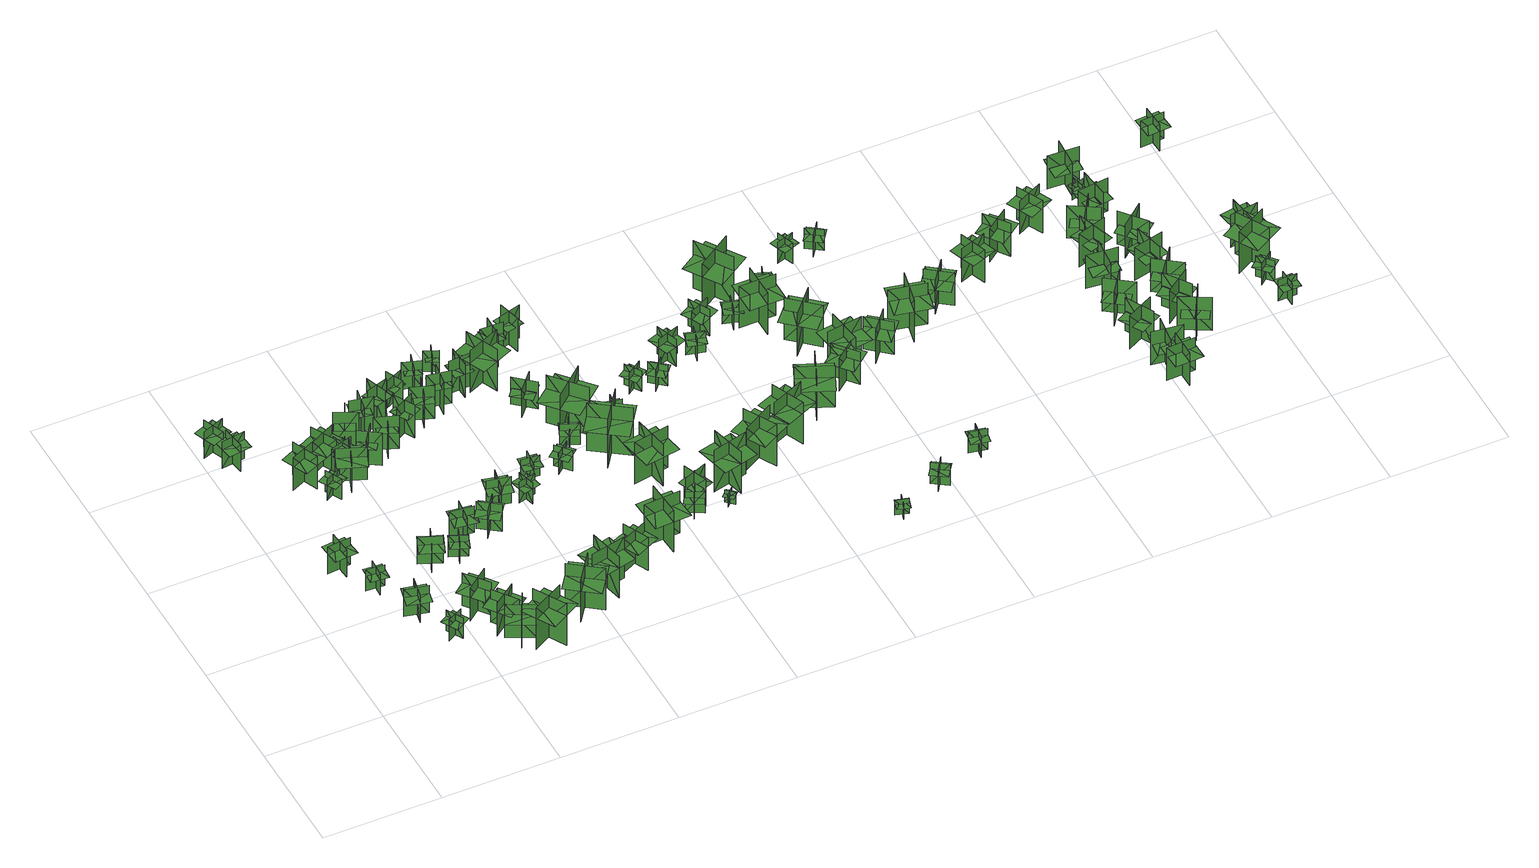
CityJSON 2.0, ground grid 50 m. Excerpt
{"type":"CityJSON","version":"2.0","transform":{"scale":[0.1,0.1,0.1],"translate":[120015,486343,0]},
"CityObjects":{
"tree1":{"type":"SolitaryVegetationObject","geometry":[{"type":"MultiSurface","lod":"1","boundaries":[[[0,1,2]],[[0,2,3]],[[4,5,6]],[[4,6,7]],[[8,9,10]],[[8,10,11]],[[8,11,12]],[[8,12,13]]]}]},
"tree2":{"type":"SolitaryVegetationObject","geometry":[{"type":"MultiSurface","lod":"1","boundaries":[[[14,15,16]],[[14,16,17]],[[18,19,20]],[[18,20,21]],[[22,23,24]],[[22,24,25]],[[22,25,26]],[[22,26,27]]]}]},
"tree3":{"type":"SolitaryVegetationObject","geometry":[{"type":"MultiSurface","lod":"1","boundaries":[[[28,29,30]],[[28,30,31]],[[32,33,34]],[[32,34,35]],[[36,37,38]],[[36,38,39]],[[36,39,40]],[[36,40,41]]]}]},
"tree4":{"type":"SolitaryVegetationObject","geometry":[{"type":"MultiSurface","lod":"1","boundaries":[[[42,43,44]],[[42,44,45]],[[46,47,48]],[[46,48,49]],[[50,51,52]],[[50,52,53]],[[50,53,54]],[[50,54,55]]]}]},
"tree5":{"type":"SolitaryVegetationObject","geometry":[{"type":"MultiSurface","lod":"1","boundaries":[[[56,57,58]],[[56,58,59]],[[60,61,62]],[[60,62,63]],[[64,65,66]],[[64,66,67]],[[64,67,68]],[[64,68,69]]]}]},
"tree6":{"type":"SolitaryVegetationObject","geometry":[{"type":"MultiSurface","lod":"1","boundaries":[[[70,71,72]],[[70,72,73]],[[74,75,76]],[[74,76,77]],[[78,79,80]],[[78,80,81]],[[78,81,82]],[[78,82,83]]]}]},
"tree7":{"type":"SolitaryVegetationObject","geometry":[{"type":"MultiSurface","lod":"1","boundaries":[[[84,85,86]],[[84,86,87]],[[88,89,90]],[[88,90,91]],[[92,93,94]],[[92,94,95]],[[92,95,96]],[[92,96,97]]]}]},
"tree8":{"type":"SolitaryVegetationObject","geometry":[{"type":"MultiSurface","lod":"1","boundaries":[[[98,99,100]],[[98,100,101]],[[102,103,104]],[[102,104,105]],[[106,107,108]],[[106,108,109]],[[106,109,110]],[[106,110,111]]]}]},
"tree9":{"type":"SolitaryVegetationObject","geometry":[{"type":"MultiSurface","lod":"1","boundaries":[[[112,113,114]],[[112,114,115]],[[116,117,118]],[[116,118,119]],[[120,121,122]],[[120,122,123]],[[120,123,124]],[[120,124,125]]]}]},
"tree10":{"type":"SolitaryVegetationObject","geometry":[{"type":"MultiSurface","lod":"1","boundaries":[[[126,127,128]],[[126,128,129]],[[130,131,132]],[[130,132,133]],[[134,135,136]],[[134,136,137]],[[134,137,138]],[[134,138,139]]]}]},
"tree11":{"type":"SolitaryVegetationObject","geometry":[{"type":"MultiSurface","lod":"1","boundaries":[[[140,141,142]],[[140,142,143]],[[144,145,146]],[[144,146,147]],[[148,149,150]],[[148,150,151]],[[148,151,152]],[[148,152,153]]]}]},
"tree12":{"type":"SolitaryVegetationObject","geometry":[{"type":"MultiSurface","lod":"1","boundaries":[[[154,155,156]],[[154,156,157]],[[158,159,160]],[[158,160,161]],[[162,163,164]],[[162,164,165]],[[162,165,166]],[[162,166,167]]]}]},
"tree13":{"type":"SolitaryVegetationObject","geometry":[{"type":"MultiSurface","lod":"1","boundaries":[[[168,169,170]],[[168,170,171]],[[172,173,174]],[[172,174,175]],[[176,177,178]],[[176,178,179]],[[176,179,180]],[[176,180,181]]]}]},
"tree14":{"type":"SolitaryVegetationObject","geometry":[{"type":"MultiSurface","lod":"1","boundaries":[[[182,183,184]],[[182,184,185]],[[186,187,188]],[[186,188,189]],[[190,191,192]],[[190,192,193]],[[190,193,194]],[[190,194,195]]]}]},
"tree15":{"type":"SolitaryVegetationObject","geometry":[{"type":"MultiSurface","lod":"1","boundaries":[[[196,197,198]],[[196,198,199]],[[200,201,202]],[[200,202,203]],[[204,205,206]],[[204,206,207]],[[204,207,208]],[[204,208,209]]]}]},
"tree16":{"type":"SolitaryVegetationObject","geometry":[{"type":"MultiSurface","lod":"1","boundaries":[[[210,211,212]],[[210,212,213]],[[214,215,216]],[[214,216,217]],[[218,219,220]],[[218,220,221]],[[218,221,222]],[[218,222,223]]]}]},
"tree17":{"type":"SolitaryVegetationObject","geometry":[{"type":"MultiSurface","lod":"1","boundaries":[[[224,225,226]],[[224,226,227]],[[228,229,230]],[[228,230,231]],[[232,233,234]],[[232,234,235]],[[232,235,236]],[[232,236,237]]]}]},
"tree18":{"type":"SolitaryVegetationObject","geometry":[{"type":"MultiSurface","lod":"1","boundaries":[[[238,239,240]],[[238,240,241]],[[242,243,244]],[[242,244,245]],[[246,247,248]],[[246,248,249]],[[246,249,250]],[[246,250,251]]]}]},
"tree19":{"type":"SolitaryVegetationObject","geometry":[{"type":"MultiSurface","lod":"1","boundaries":[[[252,253,254]],[[252,254,255]],[[256,257,258]],[[256,258,259]],[[260,261,262]],[[260,262,263]],[[260,263,264]],[[260,264,265]]]}]},
"tree20":{"type":"SolitaryVegetationObject","geometry":[{"type":"MultiSurface","lod":"1","boundaries":[[[266,267,268]],[[266,268,269]],[[270,271,272]],[[270,272,273]],[[274,275,276]],[[274,276,277]],[[274,277,278]],[[274,278,279]]]}]},
"tree21":{"type":"SolitaryVegetationObject","geometry":[{"type":"MultiSurface","lod":"1","boundaries":[[[280,281,282]],[[280,282,283]],[[284,285,286]],[[284,286,287]],[[288,289,290]],[[288,290,291]],[[288,291,292]],[[288,292,293]]]}]},
"tree22":{"type":"SolitaryVegetationObject","geometry":[{"type":"MultiSurface","lod":"1","boundaries":[[[294,295,296]],[[294,296,297]],[[298,299,300]],[[298,300,301]],[[302,303,304]],[[302,304,305]],[[302,305,306]],[[302,306,307]]]}]},
"tree23":{"type":"SolitaryVegetationObject","geometry":[{"type":"MultiSurface","lod":"1","boundaries":[[[308,309,310]],[[308,310,311]],[[312,313,314]],[[312,314,315]],[[316,317,318]],[[316,318,319]],[[316,319,320]],[[316,320,321]]]}]},
"tree24":{"type":"SolitaryVegetationObject","geometry":[{"type":"MultiSurface","lod":"1","boundaries":[[[322,323,324]],[[322,324,325]],[[326,327,328]],[[326,328,329]],[[330,331,332]],[[330,332,333]],[[330,333,334]],[[330,334,335]]]}]},
"tree25":{"type":"SolitaryVegetationObject","geometry":[{"type":"MultiSurface","lod":"1","boundaries":[[[336,337,338]],[[336,338,339]],[[340,341,342]],[[340,342,343]],[[344,345,346]],[[344,346,347]],[[344,347,348]],[[344,348,349]]]}]},
"tree26":{"type":"SolitaryVegetationObject","geometry":[{"type":"MultiSurface","lod":"1","boundaries":[[[350,351,352]],[[350,352,353]],[[354,355,356]],[[354,356,357]],[[358,359,360]],[[358,360,361]],[[358,361,362]],[[358,362,363]]]}]},
"tree27":{"type":"SolitaryVegetationObject","geometry":[{"type":"MultiSurface","lod":"1","boundaries":[[[364,365,366]],[[364,366,367]],[[368,369,370]],[[368,370,371]],[[372,373,374]],[[372,374,375]],[[372,375,376]],[[372,376,377]]]}]},
"tree28":{"type":"SolitaryVegetationObject","geometry":[{"type":"MultiSurface","lod":"1","boundaries":[[[378,379,380]],[[378,380,381]],[[382,383,384]],[[382,384,385]],[[386,387,388]],[[386,388,389]],[[386,389,390]],[[386,390,391]]]}]},
"tree29":{"type":"SolitaryVegetationObject","geometry":[{"type":"MultiSurface","lod":"1","boundaries":[[[392,393,394]],[[392,394,395]],[[396,397,398]],[[396,398,399]],[[400,401,402]],[[400,402,403]],[[400,403,404]],[[400,404,405]]]}]},
"tree30":{"type":"SolitaryVegetationObject","geometry":[{"type":"MultiSurface","lod":"1","boundaries":[[[406,407,408]],[[406,408,409]],[[410,411,412]],[[410,412,413]],[[414,415,416]],[[414,416,417]],[[414,417,418]],[[414,418,419]]]}]},
"tree31":{"type":"SolitaryVegetationObject","geometry":[{"type":"MultiSurface","lod":"1","boundaries":[[[420,421,422]],[[420,422,423]],[[424,425,426]],[[424,426,427]],[[428,429,430]],[[428,430,431]],[[428,431,432]],[[428,432,433]]]}]},
"tree32":{"type":"SolitaryVegetationObject","geometry":[{"type":"MultiSurface","lod":"1","boundaries":[[[434,435,436]],[[434,436,437]],[[438,439,440]],[[438,440,441]],[[442,443,444]],[[442,444,445]],[[442,445,446]],[[442,446,447]]]}]},
"tree33":{"type":"SolitaryVegetationObject","geometry":[{"type":"MultiSurface","lod":"1","boundaries":[[[448,449,450]],[[448,450,451]],[[452,453,454]],[[452,454,455]],[[456,457,458]],[[456,458,459]],[[456,459,460]],[[456,460,461]]]}]},
"tree34":{"type":"SolitaryVegetationObject","geometry":[{"type":"MultiSurface","lod":"1","boundaries":[[[462,463,464]],[[462,464,465]],[[466,467,468]],[[466,468,469]],[[470,471,472]],[[470,472,473]],[[470,473,474]],[[470,474,475]]]}]},
"tree35":{"type":"SolitaryVegetationObject","geometry":[{"type":"MultiSurface","lod":"1","boundaries":[[[476,477,478]],[[476,478,479]],[[480,481,482]],[[480,482,483]],[[484,485,486]],[[484,486,487]],[[484,487,488]],[[484,488,489]]]}]},
"tree36":{"type":"SolitaryVegetationObject","geometry":[{"type":"MultiSurface","lod":"1","boundaries":[[[490,491,492]],[[490,492,493]],[[494,495,496]],[[494,496,497]],[[498,499,500]],[[498,500,501]],[[498,501,502]],[[498,502,503]]]}]},
"tree37":{"type":"SolitaryVegetationObject","geometry":[{"type":"MultiSurface","lod":"1","boundaries":[[[504,505,506]],[[504,506,507]],[[508,509,510]],[[508,510,511]],[[512,513,514]],[[512,514,515]],[[512,515,516]],[[512,516,517]]]}]},
"tree38":{"type":"SolitaryVegetationObject","geometry":[{"type":"MultiSurface","lod":"1","boundaries":[[[518,519,520]],[[518,520,521]],[[522,523,524]],[[522,524,525]],[[526,527,528]],[[526,528,529]],[[526,529,530]],[[526,530,531]]]}]},
"tree39":{"type":"SolitaryVegetationObject","geometry":[{"type":"MultiSurface","lod":"1","boundaries":[[[532,533,534]],[[532,534,535]],[[536,537,538]],[[536,538,539]],[[540,541,542]],[[540,542,543]],[[540,543,544]],[[540,544,545]]]}]},
"tree40":{"type":"SolitaryVegetationObject","geometry":[{"type":"MultiSurface","lod":"1","boundaries":[[[546,547,548]],[[546,548,549]],[[550,551,552]],[[550,552,553]],[[554,555,556]],[[554,556,557]],[[554,557,558]],[[554,558,559]]]}]},
"tree41":{"type":"SolitaryVegetationObject","geometry":[{"type":"MultiSurface","lod":"1","boundaries":[[[560,561,562]],[[560,562,563]],[[564,565,566]],[[564,566,567]],[[568,569,570]],[[568,570,571]],[[568,571,572]],[[568,572,573]]]}]},
"tree42":{"type":"SolitaryVegetationObject","geometry":[{"type":"MultiSurface","lod":"1","boundaries":[[[574,575,576]],[[574,576,577]],[[578,579,580]],[[578,580,581]],[[582,583,584]],[[582,584,585]],[[582,586,587]],[[582,587,583]]]}]},
"tree43":{"type":"SolitaryVegetationObject","geometry":[{"type":"MultiSurface","lod":"1","boundaries":[[[588,589,590]],[[588,590,591]],[[592,593,594]],[[592,594,595]],[[596,597,598]],[[596,598,599]],[[596,599,600]],[[596,600,601]]]}]},
"tree44":{"type":"SolitaryVegetationObject","geometry":[{"type":"MultiSurface","lod":"1","boundaries":[[[602,603,604]],[[602,604,605]],[[606,607,608]],[[606,608,609]],[[610,611,612]],[[610,612,613]],[[610,613,614]],[[610,614,615]]]}]},
"tree45":{"type":"SolitaryVegetationObject","geometry":[{"type":"MultiSurface","lod":"1","boundaries":[[[616,617,618]],[[616,618,619]],[[620,621,622]],[[620,622,623]],[[624,625,626]],[[624,626,627]],[[624,627,628]],[[624,628,629]]]}]},
"tree46":{"type":"SolitaryVegetationObject","geometry":[{"type":"MultiSurface","lod":"1","boundaries":[[[630,631,632]],[[630,632,633]],[[634,635,636]],[[634,636,637]],[[638,639,640]],[[638,640,641]],[[638,641,642]],[[638,642,643]]]}]},
"tree47":{"type":"SolitaryVegetationObject","geometry":[{"type":"MultiSurface","lod":"1","boundaries":[[[644,645,646]],[[644,646,647]],[[648,649,650]],[[648,650,651]],[[652,653,654]],[[652,654,655]],[[652,655,656]],[[652,656,657]]]}]},
"tree48":{"type":"SolitaryVegetationObject","geometry":[{"type":"MultiSurface","lod":"1","boundaries":[[[658,659,660]],[[658,660,661]],[[662,663,664]],[[662,664,665]],[[666,667,668]],[[666,668,669]],[[666,670,671]],[[666,671,667]]]}]},
"tree49":{"type":"SolitaryVegetationObject","geometry":[{"type":"MultiSurface","lod":"1","boundaries":[[[672,673,674]],[[672,674,675]],[[676,677,678]],[[676,678,679]],[[680,681,682]],[[680,682,683]],[[680,683,684]],[[680,684,685]]]}]},
"tree50":{"type":"SolitaryVegetationObject","geometry":[{"type":"MultiSurface","lod":"1","boundaries":[[[686,687,688]],[[686,688,689]],[[690,691,692]],[[690,692,693]],[[694,695,696]],[[694,696,697]],[[694,697,698]],[[694,698,699]]]}]},
"tree51":{"type":"SolitaryVegetationObject","geometry":[{"type":"MultiSurface","lod":"1","boundaries":[[[700,701,702]],[[700,702,703]],[[704,705,706]],[[704,706,707]],[[708,709,710]],[[708,710,711]],[[708,711,712]],[[708,712,713]]]}]},
"tree52":{"type":"SolitaryVegetationObject","geometry":[{"type":"MultiSurface","lod":"1","boundaries":[[[714,715,716]],[[714,716,717]],[[718,719,720]],[[718,720,721]],[[722,723,724]],[[722,724,725]],[[722,725,726]],[[722,726,727]]]}]},
"tree53":{"type":"SolitaryVegetationObject","geometry":[{"type":"MultiSurface","lod":"1","boundaries":[[[728,729,730]],[[728,730,731]],[[732,733,734]],[[732,734,735]],[[736,737,738]],[[736,738,739]],[[736,739,740]],[[736,740,741]]]}]},
"tree54":{"type":"SolitaryVegetationObject","geometry":[{"type":"MultiSurface","lod":"1","boundaries":[[[742,743,744]],[[742,744,745]],[[746,747,748]],[[746,748,749]],[[750,751,752]],[[750,752,753]],[[750,753,754]],[[750,754,755]]]}]},
"tree55":{"type":"SolitaryVegetationObject","geometry":[{"type":"MultiSurface","lod":"1","boundaries":[[[756,757,758]],[[756,758,759]],[[760,761,762]],[[760,762,763]],[[764,765,766]],[[764,766,767]],[[764,767,768]],[[764,768,769]]]}]},
"tree56":{"type":"SolitaryVegetationObject","geometry":[{"type":"MultiSurface","lod":"1","boundaries":[[[770,771,772]],[[770,772,773]],[[774,775,776]],[[774,776,777]],[[778,779,780]],[[778,780,781]],[[778,781,782]],[[778,782,783]]]}]},
"tree57":{"type":"SolitaryVegetationObject","geometry":[{"type":"MultiSurface","lod":"1","boundaries":[[[784,785,786]],[[784,786,787]],[[788,789,790]],[[788,790,791]],[[792,793,794]],[[792,794,795]],[[792,795,796]],[[792,796,797]]]}]},
"tree58":{"type":"SolitaryVegetationObject","geometry":[{"type":"MultiSurface","lod":"1","boundaries":[[[798,799,800]],[[798,800,801]],[[802,803,804]],[[802,804,805]],[[806,807,808]],[[806,808,809]],[[806,809,810]],[[806,810,811]]]}]},
"tree59":{"type":"SolitaryVegetationObject","geometry":[{"type":"MultiSurface","lod":"1","boundaries":[[[812,813,814]],[[812,814,815]],[[816,817,818]],[[816,818,819]],[[820,821,822]],[[820,822,823]],[[820,823,824]],[[820,824,825]]]}]},
"tree60":{"type":"SolitaryVegetationObject","geometry":[{"type":"MultiSurface","lod":"1","boundaries":[[[826,827,828]],[[826,828,829]],[[830,831,832]],[[830,832,833]],[[834,835,836]],[[834,836,837]],[[834,837,838]],[[834,838,839]]]}]},
"tree61":{"type":"SolitaryVegetationObject","geometry":[{"type":"MultiSurface","lod":"1","boundaries":[[[840,841,842]],[[840,842,843]],[[844,845,846]],[[844,846,847]],[[848,849,850]],[[848,850,851]],[[848,851,852]],[[848,852,853]]]}]},
"tree62":{"type":"SolitaryVegetationObject","geometry":[{"type":"MultiSurface","lod":"1","boundaries":[[[854,855,856]],[[854,856,857]],[[858,859,860]],[[858,860,861]],[[862,863,864]],[[862,864,865]],[[862,865,866]],[[862,866,867]]]}]},
"tree63":{"type":"SolitaryVegetationObject","geometry":[{"type":"MultiSurface","lod":"1","boundaries":[[[868,869,870]],[[868,870,871]],[[872,873,874]],[[872,874,875]],[[876,877,878]],[[876,878,879]],[[876,879,880]],[[876,880,881]]]}]},
"tree64":{"type":"SolitaryVegetationObject","geometry":[{"type":"MultiSurface","lod":"1","boundaries":[[[882,883,884]],[[882,884,885]],[[886,887,888]],[[886,888,889]],[[890,891,892]],[[890,892,893]],[[890,893,894]],[[890,894,895]]]}]},
"tree65":{"type":"SolitaryVegetationObject","geometry":[{"type":"MultiSurface","lod":"1","boundaries":[[[896,897,898]],[[896,898,899]],[[900,901,902]],[[900,902,903]],[[904,905,906]],[[904,906,907]],[[904,907,908]],[[904,908,909]]]}]},
"tree66":{"type":"SolitaryVegetationObject","geometry":[{"type":"MultiSurface","lod":"1","boundaries":[[[910,911,912]],[[910,912,913]],[[914,915,916]],[[914,916,917]],[[918,919,920]],[[918,920,921]],[[918,921,922]],[[918,922,923]]]}]},
"tree67":{"type":"SolitaryVegetationObject","geometry":[{"type":"MultiSurface","lod":"1","boundaries":[[[924,925,926]],[[924,926,927]],[[928,929,930]],[[928,930,931]],[[932,933,934]],[[932,934,935]],[[932,935,936]],[[932,936,937]]]}]},
"tree68":{"type":"SolitaryVegetationObject","geometry":[{"type":"MultiSurface","lod":"1","boundaries":[[[938,939,940]],[[938,940,941]],[[942,943,944]],[[942,944,945]],[[946,947,948]],[[946,948,949]],[[946,949,950]],[[946,950,951]]]}]},
"tree69":{"type":"SolitaryVegetationObject","geometry":[{"type":"MultiSurface","lod":"1","boundaries":[[[952,953,954]],[[952,954,955]],[[956,957,958]],[[956,958,959]],[[960,961,962]],[[960,962,963]],[[960,963,964]],[[960,964,965]]]}]},
"tree70":{"type":"SolitaryVegetationObject","geometry":[{"type":"MultiSurface","lod":"1","boundaries":[[[966,967,968]],[[966,968,969]],[[970,971,972]],[[970,972,973]],[[974,975,976]],[[974,976,977]],[[974,977,978]],[[974,978,979]]]}]},
"tree71":{"type":"SolitaryVegetationObject","geometry":[{"type":"MultiSurface","lod":"1","boundaries":[[[980,981,982]],[[980,982,983]],[[984,985,986]],[[984,986,987]],[[988,989,990]],[[988,990,991]],[[988,991,992]],[[988,992,993]]]}]},
"tree72":{"type":"SolitaryVegetationObject","geometry":[{"type":"MultiSurface","lod":"1","boundaries":[[[994,995,996]],[[994,996,997]],[[998,999,1000]],[[998,1000,1001]],[[1002,1003,1004]],[[1002,1004,1005]],[[1002,1005,1006]],[[1002,1006,1007]]]}]},
"tree73":{"type":"SolitaryVegetationObject","geometry":[{"type":"MultiSurface","lod":"1","boundaries":[[[1008,1009,1010]],[[1008,1010,1011]],[[1012,1013,1014]],[[1012,1014,1015]],[[1016,1017,1018]],[[1016,1018,1019]],[[1016,1019,1020]],[[1016,1020,1021]]]}]},
"tree74":{"type":"SolitaryVegetationObject","geometry":[{"type":"MultiSurface","lod":"1","boundaries":[[[1022,1023,1024]],[[1022,1024,1025]],[[1026,1027,1028]],[[1026,1028,1029]],[[1030,1031,1032]],[[1030,1032,1033]],[[1030,1033,1034]],[[1030,1034,1035]]]}]},
"tree75":{"type":"SolitaryVegetationObject","geometry":[{"type":"MultiSurface","lod":"1","boundaries":[[[1036,1037,1038]],[[1036,1038,1039]],[[1040,1041,1042]],[[1040,1042,1043]],[[1044,1045,1046]],[[1044,1046,1047]],[[1044,1047,1048]],[[1044,1048,1049]]]}]},
"tree76":{"type":"SolitaryVegetationObject","geometry":[{"type":"MultiSurface","lod":"1","boundaries":[[[1050,1051,1052]],[[1050,1052,1053]],[[1054,1055,1056]],[[1054,1056,1057]],[[1058,1059,1060]],[[1058,1060,1061]],[[1058,1061,1062]],[[1058,1062,1063]]]}]},
"tree77":{"type":"SolitaryVegetationObject","geometry":[{"type":"MultiSurface","lod":"1","boundaries":[[[1064,1065,1066]],[[1064,1066,1067]],[[1068,1069,1070]],[[1068,1070,1071]],[[1072,1073,1074]],[[1072,1074,1075]],[[1072,1075,1076]],[[1072,1076,1077]]]}]},
"tree78":{"type":"SolitaryVegetationObject","geometry":[{"type":"MultiSurface","lod":"1","boundaries":[[[1078,1079,1080]],[[1078,1080,1081]],[[1082,1083,1084]],[[1082,1084,1085]],[[1086,1087,1088]],[[1086,1088,1089]],[[1086,1089,1090]],[[1086,1090,1091]]]}]},
"tree79":{"type":"SolitaryVegetationObject","geometry":[{"type":"MultiSurface","lod":"1","boundaries":[[[1092,1093,1094]],[[1092,1094,1095]],[[1096,1097,1098]],[[1096,1098,1099]],[[1100,1101,1102]],[[1100,1102,1103]],[[1100,1104,1105]],[[1100,1105,1101]]]}]},
"tree80":{"type":"SolitaryVegetationObject","geometry":[{"type":"MultiSurface","lod":"1","boundaries":[[[1106,1107,1108]],[[1106,1108,1109]],[[1110,1111,1112]],[[1110,1112,1113]],[[1114,1115,1116]],[[1114,1116,1117]],[[1114,1118,1119]],[[1114,1119,1115]]]}]},
"tree81":{"type":"SolitaryVegetationObject","geometry":[{"type":"MultiSurface","lod":"1","boundaries":[[[1120,1121,1122]],[[1120,1122,1123]],[[1124,1125,1126]],[[1124,1126,1127]],[[1128,1129,1130]],[[1128,1130,1131]],[[1128,1132,1133]],[[1128,1133,1129]]]}]},
"tree82":{"type":"SolitaryVegetationObject","geometry":[{"type":"MultiSurface","lod":"1","boundaries":[[[1134,1135,1136]],[[1134,1136,1137]],[[1138,1139,1140]],[[1138,1140,1141]],[[1142,1143,1144]],[[1142,1144,1145]],[[1142,1146,1147]],[[1142,1147,1143]]]}]},
"tree83":{"type":"SolitaryVegetationObject","geometry":[{"type":"MultiSurface","lod":"1","boundaries":[[[1148,1149,1150]],[[1148,1150,1151]],[[1152,1153,1154]],[[1152,1154,1155]],[[1156,1157,1158]],[[1156,1158,1159]],[[1156,1159,1160]],[[1156,1160,1161]]]}]},
"tree84":{"type":"SolitaryVegetationObject","geometry":[{"type":"MultiSurface","lod":"1","boundaries":[[[1162,1163,1164]],[[1162,1164,1165]],[[1166,1167,1168]],[[1166,1168,1169]],[[1170,1171,1172]],[[1170,1172,1173]],[[1170,1174,1175]],[[1170,1175,1171]]]}]},
"tree85":{"type":"SolitaryVegetationObject","geometry":[{"type":"MultiSurface","lod":"1","boundaries":[[[1176,1177,1178]],[[1176,1178,1179]],[[1180,1181,1182]],[[1180,1182,1183]],[[1184,1185,1186]],[[1184,1186,1187]],[[1184,1188,1189]],[[1184,1189,1185]]]}]},
"tree86":{"type":"SolitaryVegetationObject","geometry":[{"type":"MultiSurface","lod":"1","boundaries":[[[1190,1191,1192]],[[1190,1192,1193]],[[1194,1195,1196]],[[1194,1196,1197]],[[1198,1199,1200]],[[1198,1200,1201]],[[1198,1202,1203]],[[1198,1203,1199]]]}]},
"tree87":{"type":"SolitaryVegetationObject","geometry":[{"type":"MultiSurface","lod":"1","boundaries":[[[1204,1205,1206]],[[1204,1206,1207]],[[1208,1209,1210]],[[1208,1210,1211]],[[1212,1213,1214]],[[1212,1214,1215]],[[1212,1216,1217]],[[1212,1217,1213]]]}]},
"tree88":{"type":"SolitaryVegetationObject","geometry":[{"type":"MultiSurface","lod":"1","boundaries":[[[1218,1219,1220]],[[1218,1220,1221]],[[1222,1223,1224]],[[1222,1224,1225]],[[1226,1227,1228]],[[1226,1228,1229]],[[1226,1230,1231]],[[1226,1231,1227]]]}]},
"tree89":{"type":"SolitaryVegetationObject","geometry":[{"type":"MultiSurface","lod":"1","boundaries":[[[1232,1233,1234]],[[1232,1234,1235]],[[1236,1237,1238]],[[1236,1238,1239]],[[1240,1241,1242]],[[1240,1242,1243]],[[1240,1244,1245]],[[1240,1245,1241]]]}]},
"tree90":{"type":"SolitaryVegetationObject","geometry":[{"type":"MultiSurface","lod":"1","boundaries":[[[1246,1247,1248]],[[1246,1248,1249]],[[1250,1251,1252]],[[1250,1252,1253]],[[1254,1255,1256]],[[1254,1256,1257]],[[1254,1258,1259]],[[1254,1259,1255]]]}]},
"tree91":{"type":"SolitaryVegetationObject","geometry":[{"type":"MultiSurface","lod":"1","boundaries":[[[1260,1261,1262]],[[1260,1262,1263]],[[1264,1265,1266]],[[1264,1266,1267]],[[1268,1269,1270]],[[1268,1270,1271]],[[1268,1272,1273]],[[1268,1273,1269]]]}]},
"tree92":{"type":"SolitaryVegetationObject","geometry":[{"type":"MultiSurface","lod":"1","boundaries":[[[1274,1275,1276]],[[1274,1276,1277]],[[1278,1279,1280]],[[1278,1280,1281]],[[1282,1283,1284]],[[1282,1284,1285]],[[1282,1285,1286]],[[1282,1286,1287]]]}]},
"tree93":{"type":"SolitaryVegetationObject","geometry":[{"type":"MultiSurface","lod":"1","boundaries":[[[1288,1289,1290]],[[1288,1290,1291]],[[1292,1293,1294]],[[1292,1294,1295]],[[1296,1297,1298]],[[1296,1298,1299]],[[1296,1300,1301]],[[1296,1301,1297]]]}]},
"tree94":{"type":"SolitaryVegetationObject","geometry":[{"type":"MultiSurface","lod":"1","boundaries":[[[1302,1303,1304]],[[1302,1304,1305]],[[1306,1307,1308]],[[1306,1308,1309]],[[1310,1311,1312]],[[1310,1312,1313]],[[1310,1313,1314]],[[1310,1314,1315]]]}]},
"tree95":{"type":"SolitaryVegetationObject","geometry":[{"type":"MultiSurface","lod":"1","boundaries":[[[1316,1317,1318]],[[1316,1318,1319]],[[1320,1321,1322]],[[1320,1322,1323]],[[1324,1325,1326]],[[1324,1326,1327]],[[1324,1327,1328]],[[1324,1328,1329]]]}]},
"tree96":{"type":"SolitaryVegetationObject","geometry":[{"type":"MultiSurface","lod":"1","boundaries":[[[1330,1331,1332]],[[1330,1332,1333]],[[1334,1335,1336]],[[1334,1336,1337]],[[1338,1339,1340]],[[1338,1340,1341]],[[1338,1341,1342]],[[1338,1342,1343]]]}]},
"tree97":{"type":"SolitaryVegetationObject","geometry":[{"type":"MultiSurface","lod":"1","boundaries":[[[1344,1345,1346]],[[1344,1346,1347]],[[1348,1349,1350]],[[1348,1350,1351]],[[1352,1353,1354]],[[1352,1354,1355]],[[1352,1355,1356]],[[1352,1356,1357]]]}]},
"tree98":{"type":"SolitaryVegetationObject","geometry":[{"type":"MultiSurface","lod":"1","boundaries":[[[1358,1359,1360]],[[1358,1360,1361]],[[1362,1363,1364]],[[1362,1364,1365]],[[1366,1367,1368]],[[1366,1368,1369]],[[1366,1369,1370]],[[1366,1370,1371]]]}]}
},
"vertices":[
[260,806,3],[160,797,3],[160,797,142],[260,806,142],[209,849,3],[218,750,3],[218,750,142],[209,849,142],[209,849,103],[159,844,103],[168,745,103],[218,750,103],[267,754,103],[258,853,103],
[323,639,7],[246,644,7],[246,644,115],[323,639,115],[289,678,7],[284,601,7],[284,601,115],[289,678,115],[289,678,85],[250,681,85],[245,603,85],[284,601,85],[323,598,85],[328,676,85],
[356,403,1],[377,500,1],[377,500,139],[356,403,139],[412,438,1],[315,459,1],[315,459,139],[412,438,139],[412,438,101],[423,487,101],[325,508,101],[315,459,101],[304,411,101],[401,389,101],
[458,243,10],[420,311,10],[420,311,117],[458,243,117],[472,292,10],[405,255,10],[405,255,117],[472,292,117],[472,292,87],[454,326,87],[386,289,87],[405,255,87],[424,221,87],[491,259,87],
[46,1624,13],[82,1532,13],[82,1532,151],[46,1624,151],[19,1564,13],[112,1600,13],[112,1600,151],[19,1564,151],[19,1564,113],[37,1517,113],[130,1554,113],[112,1600,113],[93,1647,113],[1,1610,113],
[95,1537,14],[109,1438,14],[109,1438,152],[95,1537,152],[55,1484,14],[154,1498,14],[154,1498,152],[55,1484,152],[55,1484,113],[62,1435,113],[161,1448,113],[154,1498,113],[147,1547,113],[48,1533,113],
[613,317,6],[537,412,6],[537,412,175],[613,317,175],[622,397,6],[527,321,6],[527,321,175],[622,397,175],[622,397,128],[584,445,128],[489,369,128],[527,321,128],[565,273,128],[660,349,128],
[357,1313,6],[246,1264,6],[246,1264,175],[357,1313,175],[282,1343,6],[331,1231,6],[331,1231,175],[282,1343,175],[282,1343,128],[226,1318,128],[275,1207,128],[331,1231,128],[386,1256,128],[337,1367,128],
[594,282,6],[666,184,6],[666,184,175],[594,282,175],[581,202,6],[679,274,6],[679,274,175],[581,202,175],[581,202,128],[617,153,128],[715,225,128],[679,274,128],[643,323,128],[545,251,128],
[635,102,7],[691,210,7],[691,210,176],[635,102,176],[712,126,7],[604,182,7],[604,182,176],[712,126,176],[712,126,128],[740,180,128],[632,236,128],[604,182,128],[576,128,128],[684,72,128],
[350,1204,8],[387,1136,8],[387,1136,116],[350,1204,116],[335,1155,8],[403,1192,8],[403,1192,116],[335,1155,116],[335,1155,86],[354,1121,86],[421,1158,86],[403,1192,86],[384,1226,86],[316,1189,86],
[578,656,5],[486,694,5],[486,694,143],[578,656,143],[553,717,5],[515,626,5],[515,626,143],[553,717,143],[553,717,104],[507,737,104],[469,645,104],[515,626,104],[561,606,104],[599,698,104],
[818,149,3],[683,73,3],[683,73,218],[818,149,218],[719,177,3],[795,43,3],[795,43,218],[719,177,218],[719,177,158],[651,139,158],[728,4,158],[795,43,158],[863,81,158],[786,216,158],
[457,1362,7],[348,1306,7],[348,1306,176],[457,1362,176],[380,1387,7],[435,1279,7],[435,1279,176],[380,1387,176],[380,1387,129],[325,1359,129],[381,1251,129],[435,1279,129],[489,1307,129],[434,1415,129],
[483,1269,7],[439,1156,7],[439,1156,176],[483,1269,176],[409,1237,7],[522,1193,7],[522,1193,176],[409,1237,176],[409,1237,129],[387,1180,129],[500,1136,129],[522,1193,129],[544,1250,129],[430,1294,129],
[680,646,7],[608,675,7],[608,675,115],[680,646,115],[659,694,7],[631,622,7],[631,622,115],[659,694,115],[659,694,84],[623,708,84],[595,636,84],[631,622,84],[667,607,84],[695,679,84],
[507,1303,6],[412,1271,6],[412,1271,145],[507,1303,145],[448,1333,6],[479,1238,6],[479,1239,145],[448,1333,145],[448,1333,106],[400,1317,106],[432,1223,106],[479,1239,106],[526,1254,106],[495,1349,106],
[756,751,7],[657,763,7],[657,763,145],[756,751,145],[715,803,7],[703,705,7],[703,705,145],[715,803,145],[715,803,106],[666,810,106],[653,711,106],[703,705,106],[752,698,106],[765,797,106],
[590,1305,7],[534,1223,7],[534,1223,177],[590,1305,177],[525,1292,7],[525,1292,177],[607,1237,177],[607,1237,7],[528,1290,122],[504,1256,122],[570,1211,122],[594,1246,122],[617,1280,122],[551,1325,122],
[489,1422,6],[578,1379,6],[578,1379,176],[489,1422,176],[511,1360,6],[511,1360,176],[554,1449,176],[554,1449,6],[512,1363,121],[549,1345,121],[585,1416,121],[547,1435,121],[510,1453,121],[475,1382,121],
[990,257,6],[899,131,6],[899,131,221],[990,257,221],[888,241,6],[1013,150,6],[1013,150,221],[888,241,221],[888,241,161],[842,178,161],[968,87,161],[1013,150,161],[1059,213,161],[933,304,161],
[788,700,7],[847,781,7],[847,781,146],[788,700,146],[854,711,7],[773,769,7],[773,769,146],[854,711,146],[854,711,107],[883,751,107],[802,809,107],[773,769,107],[744,728,107],[825,670,107],
[626,1489,6],[608,1391,6],[608,1391,176],[626,1489,176],[572,1451,6],[572,1451,176],[669,1433,176],[669,1433,6],[575,1451,121],[568,1410,121],[646,1395,121],[654,1436,121],[661,1477,121],[583,1491,121],
[708,1295,6],[615,1330,6],[615,1330,176],[708,1295,176],[681,1355,6],[681,1355,176],[646,1263,176],[646,1263,6],[679,1352,121],[640,1367,121],[612,1292,121],[651,1277,121],[690,1263,121],[718,1337,121],
[661,1469,6],[755,1500,6],[755,1500,176],[661,1469,176],[720,1440,6],[720,1440,176],[688,1534,176],[688,1534,6],[718,1443,121],[758,1456,121],[732,1532,121],[693,1519,121],[654,1505,121],[679,1430,121],
[1002,242,6],[1153,276,6],[1153,276,221],[1002,242,221],[1089,186,6],[1055,337,6],[1055,337,221],[1089,186,221],[1089,186,161],[1165,204,161],[1130,355,161],[1055,337,161],[979,320,161],[1014,169,161],
[856,853,9],[953,833,9],[953,833,147],[856,853,147],[892,797,9],[912,895,9],[912,895,147],[892,797,147],[892,797,108],[941,787,108],[961,885,108],[912,895,108],[863,905,108],[843,807,108],
[785,1320,7],[737,1407,7],[737,1407,177],[785,1320,177],[803,1384,7],[803,1384,177],[717,1335,177],[717,1335,7],[800,1382,122],[780,1418,122],[710,1379,122],[730,1343,122],[751,1307,122],[820,1345,122],
[784,1564,7],[818,1490,7],[818,1490,146],[784,1564,146],[765,1513,7],[765,1513,146],[839,1547,146],[839,1547,7],[768,1514,101],[782,1483,101],[842,1511,101],[827,1542,101],[813,1573,101],[754,1545,101],
[980,823,7],[1055,841,7],[1055,841,115],[980,823,115],[1024,796,7],[1005,871,7],[1005,871,115],[1024,796,115],[1024,796,85],[1061,805,85],[1043,880,85],[1005,871,85],[967,862,85],[986,786,85],
[842,1355,6],[875,1449,6],[875,1449,177],[842,1355,177],[902,1384,6],[902,1384,177],[808,1416,177],[808,1416,6],[898,1385,122],[912,1424,122],[837,1450,122],[823,1411,122],[809,1372,122],[885,1346,122],
[1277,354,8],[1167,303,8],[1167,303,178],[1277,354,178],[1201,382,8],[1253,272,8],[1253,272,178],[1201,382,178],[1201,382,130],[1146,357,130],[1198,246,130],[1253,272,130],[1308,298,130],[1257,408,130],
[1080,962,9],[1072,885,9],[1072,885,117],[1080,962,117],[1040,929,9],[1117,922,9],[1117,922,117],[1040,929,117],[1040,929,87],[1036,891,87],[1113,883,87],[1117,922,87],[1121,960,87],[1044,968,87],
[935,1558,7],[858,1583,7],[858,1583,146],[935,1558,146],[910,1606,7],[910,1606,146],[886,1528,146],[886,1528,7],[909,1603,101],[877,1613,101],[857,1551,101],[890,1541,101],[922,1530,101],[942,1593,101],
[996,1432,6],[898,1449,6],[898,1449,176],[996,1432,176],[957,1486,6],[957,1486,176],[941,1388,176],[941,1388,6],[957,1482,121],[916,1489,121],[903,1411,121],[944,1404,121],[985,1397,121],[998,1475,121],
[1188,949,8],[1239,891,8],[1239,891,115],[1188,949,115],[1184,897,8],[1242,948,8],[1242,948,115],[1184,897,115],[1184,897,85],[1210,868,85],[1268,919,85],[1242,948,85],[1217,978,85],[1159,927,85],
[992,1591,8],[1016,1649,8],[1016,1649,117],[992,1591,117],[1031,1607,8],[1031,1607,117],[973,1631,117],[973,1631,8],[1029,1608,82],[1039,1633,82],[992,1652,82],[982,1627,82],[972,1603,82],[1019,1584,82],
[1452,407,7],[1298,399,7],[1298,399,223],[1452,407,223],[1376,477,7],[1385,322,7],[1385,322,223],[1376,477,223],[1376,477,162],[1299,472,162],[1307,318,162],[1385,322,162],[1462,326,162],[1453,481,162],
[1008,1482,5],[1107,1487,5],[1107,1487,175],[1008,1482,175],[1056,1438,5],[1056,1438,175],[1052,1537,175],[1052,1537,5],[1056,1442,120],[1098,1444,120],[1094,1523,120],[1052,1521,120],[1011,1519,120],[1015,1440,120],
[1085,1453,5],[1227,1515,5],[1227,1515,221],[1085,1453,221],[1181,1415,5],[1119,1557,5],[1119,1557,221],[1181,1415,221],[1181,1415,160],[1252,1446,160],[1190,1588,160],[1119,1557,160],[1048,1525,160],[1110,1384,160],
[1258,1040,7],[1330,1011,7],[1330,1011,115],[1258,1040,115],[1278,992,7],[1307,1064,7],[1307,1064,115],[1278,992,115],[1278,992,85],[1314,978,85],[1343,1049,85],[1307,1064,85],[1271,1079,85],[1242,1007,85],
[1275,1256,7],[1193,1326,7],[1193,1326,148],[1275,1256,148],[1269,1323,7],[1269,1323,148],[1198,1241,148],[1198,1241,7],[1267,1257,94],[1195,1319,94],[1166,1285,94],[1238,1224,94],[1296,1291,94],[1225,1353,94],
[1268,1055,3],[1402,1171,3],[1402,1171,250],[1268,1055,250],[1386,1046,3],[1270,1180,3],[1270,1180,250],[1386,1046,250],[1386,1046,181],[1453,1103,181],[1337,1238,181],[1270,1180,181],[1203,1122,181],[1318,988,181],
[1369,852,3],[1471,997,3],[1471,997,249],[1369,852,249],[1485,872,3],[1341,974,3],[1341,974,249],[1485,872,249],[1485,872,180],[1536,944,180],[1392,1046,180],[1341,974,180],[1289,902,180],[1434,799,180],
[1520,499,7],[1588,463,7],[1588,463,115],[1520,499,115],[1534,450,7],[1571,518,7],[1571,518,115],[1534,450,115],[1534,450,85],[1569,432,85],[1605,500,85],[1571,518,85],[1537,537,85],[1500,468,85],
[1289,1582,7],[1190,1586,7],[1190,1586,177],[1289,1582,177],[1245,1630,7],[1245,1630,177],[1241,1531,177],[1241,1531,7],[1245,1627,122],[1203,1628,122],[1200,1549,122],[1242,1547,122],[1283,1546,122],[1286,1625,122],
[1511,666,6],[1485,819,6],[1485,819,222],[1511,666,222],[1571,750,6],[1419,724,6],[1419,724,222],[1571,750,222],[1571,750,161],[1558,826,161],[1406,800,161],[1419,724,161],[1432,647,161],[1584,673,161],
[1567,599,3],[1607,498,3],[1607,498,143],[1567,599,143],[1541,536,3],[1541,536,143],[1641,576,143],[1641,576,3],[1574,594,90],[1608,506,90],[1649,522,90],[1615,610,90],[1531,577,90],[1566,489,90],
[1492,1027,9],[1501,1104,9],[1501,1104,117],[1492,1027,117],[1532,1059,9],[1455,1068,9],[1455,1068,117],[1532,1059,117],[1532,1059,86],[1537,1097,86],[1460,1106,86],[1455,1068,86],[1451,1029,86],[1528,1020,86],
[1322,1672,7],[1347,1576,7],[1347,1576,177],[1322,1672,177],[1289,1615,7],[1289,1615,177],[1385,1640,177],[1385,1640,7],[1292,1616,122],[1302,1576,122],[1380,1595,122],[1369,1636,122],[1359,1676,122],[1282,1657,122],
[1679,482,9],[1711,451,9],[1711,451,71],[1679,482,71],[1679,452,9],[1710,484,9],[1710,484,71],[1679,452,71],[1679,452,54],[1695,437,54],[1726,468,54],[1710,484,54],[1694,499,54],[1663,468,54],
[1670,554,4],[1821,591,4],[1821,591,220],[1670,554,220],[1758,500,4],[1721,651,4],[1721,651,220],[1758,500,220],[1758,500,159],[1834,519,159],[1796,669,159],[1721,651,159],[1646,632,159],[1683,482,159],
[1619,1178,7],[1683,1222,7],[1683,1222,115],[1619,1178,115],[1669,1169,7],[1625,1233,7],[1625,1233,115],[1669,1169,115],[1669,1169,84],[1701,1191,84],[1657,1254,84],[1625,1233,84],[1594,1211,84],[1637,1147,84],
[1768,1151,9],[1710,1202,9],[1710,1202,117],[1768,1151,117],[1765,1203,9],[1714,1144,9],[1714,1144,117],[1765,1203,117],[1765,1203,86],[1736,1228,86],[1685,1170,86],[1714,1144,86],[1744,1119,86],[1794,1177,86],
[1970,685,4],[1835,609,4],[1835,609,219],[1970,685,219],[1871,714,4],[1946,578,4],[1946,578,219],[1871,714,219],[1871,714,159],[1803,676,159],[1879,541,159],[1946,578,159],[2014,616,159],[1938,751,159],
[1788,1268,6],[1882,1300,6],[1882,1300,145],[1788,1268,145],[1847,1238,6],[1815,1333,6],[1815,1333,145],[1847,1238,145],[1847,1238,106],[1894,1254,106],[1862,1349,106],[1815,1333,106],[1768,1317,106],[1799,1222,106],
[2027,783,4],[2089,641,4],[2089,641,220],[2027,783,220],[1989,688,4],[2131,749,4],[2131,749,220],[1989,688,220],[1989,688,159],[2020,617,159],[2162,678,159],[2131,749,159],[2100,820,159],[1958,759,159],
[2277,117,9],[2224,132,9],[2224,132,86],[2277,117,86],[2259,149,9],[2244,96,9],[2244,96,86],[2259,149,86],[2259,149,64],[2233,157,64],[2218,103,64],[2244,96,64],[2271,88,64],[2286,141,64],
[1952,1302,8],[1931,1227,8],[1931,1227,116],[1952,1302,116],[1907,1276,8],[1981,1256,8],[1981,1256,116],[1907,1276,116],[1907,1276,86],[1896,1239,86],[1971,1219,86],[1981,1256,86],[1992,1293,86],[1917,1314,86],
[2034,1330,7],[1988,1418,7],[1988,1418,146],[2034,1330,146],[2054,1393,7],[1966,1347,7],[1966,1347,146],[2054,1393,146],[2054,1393,107],[2031,1437,107],[1943,1391,107],[1966,1347,107],[1989,1303,107],[2077,1349,107],
[2192,734,5],[2253,877,5],[2253,877,220],[2192,734,220],[2288,772,5],[2146,833,5],[2146,833,220],[2288,772,220],[2288,772,160],[2319,844,160],[2176,904,160],[2146,833,160],[2115,762,160],[2258,701,160],
[2471,240,9],[2428,176,9],[2428,176,117],[2471,240,117],[2421,230,9],[2485,187,9],[2485,187,117],[2421,230,117],[2421,230,87],[2399,198,87],[2463,155,87],[2485,187,87],[2507,219,87],[2442,262,87],
[2152,1395,7],[2130,1320,7],[2130,1320,115],[2152,1395,115],[2106,1370,7],[2181,1348,7],[2181,1348,115],[2106,1370,115],[2106,1370,85],[2095,1333,85],[2170,1311,85],[2181,1348,85],[2192,1386,85],[2117,1407,85],
[2195,1452,2],[2099,1601,2],[2099,1601,248],[2195,1452,248],[2221,1567,2],[2072,1471,2],[2072,1471,248],[2221,1567,248],[2221,1567,179],[2172,1642,179],[2024,1545,179],[2072,1471,179],[2120,1397,179],[2269,1493,179],
[2310,1325,3],[2156,1326,3],[2156,1326,218],[2310,1325,218],[2238,1399,3],[2237,1244,3],[2237,1244,218],[2238,1399,218],[2238,1399,158],[2161,1399,158],[2160,1244,158],[2237,1244,158],[2315,1243,158],[2316,1398,158],
[2427,841,5],[2349,934,5],[2349,934,174],[2427,841,174],[2435,921,5],[2341,844,5],[2341,844,174],[2435,921,174],[2435,921,126],[2396,968,126],[2302,891,126],[2341,844,126],[2380,797,126],[2474,874,126],
[2278,1188,7],[2393,1085,7],[2393,1085,222],[2278,1188,222],[2283,1085,7],[2386,1200,7],[2386,1200,222],[2283,1085,222],[2283,1085,162],[2341,1033,162],[2444,1149,162],[2386,1200,162],[2328,1252,162],[2225,1137,162],
[2406,1031,4],[2426,877,4],[2426,877,220],[2406,1031,220],[2343,949,4],[2496,970,4],[2496,970,220],[2343,949,220],[2343,949,159],[2353,873,159],[2506,893,159],[2496,970,159],[2486,1046,159],[2333,1026,159],
[2302,1411,8],[2329,1484,8],[2329,1484,115],[2302,1411,115],[2349,1433,8],[2276,1459,8],[2276,1459,115],[2349,1433,115],[2349,1433,85],[2362,1469,85],[2290,1496,85],[2276,1459,85],[2263,1423,85],[2335,1396,85],
[2657,273,8],[2671,350,8],[2671,350,116],[2657,273,116],[2700,302,8],[2624,317,8],[2624,317,116],[2700,302,116],[2700,302,86],[2707,340,86],[2631,355,86],[2624,317,86],[2616,279,86],[2692,264,86],
[2615,930,8],[2522,1008,8],[2522,1008,177],[2615,930,177],[2608,1011,8],[2530,917,8],[2530,917,177],[2608,1011,177],[2608,1011,130],[2562,1050,130],[2484,956,130],[2530,917,130],[2577,878,130],[2655,972,130],
[2464,1621,9],[2491,1548,9],[2491,1548,117],[2464,1621,117],[2442,1574,9],[2515,1600,9],[2515,1600,117],[2442,1574,117],[2442,1574,87],[2455,1538,87],[2528,1564,87],[2515,1600,87],[2502,1637,87],[2429,1611,87],
[2803,1026,5],[2651,1058,5],[2651,1058,220],[2803,1026,220],[2747,1113,5],[2715,961,5],[2715,961,220],[2747,1113,220],[2747,1113,160],[2672,1129,160],[2639,978,160],[2715,961,160],[2791,945,160],[2823,1097,160],
[2631,1559,9],[2568,1603,9],[2568,1603,117],[2631,1559,117],[2623,1610,9],[2578,1546,9],[2578,1546,117],[2623,1610,117],[2623,1610,87],[2591,1632,87],[2546,1569,87],[2578,1546,87],[2609,1524,87],[2654,1587,87],
[2843,1143,7],[2940,1070,7],[2940,1070,177],[2843,1143,177],[2854,1062,7],[2926,1160,7],[2926,1160,177],[2854,1062,177],[2854,1062,129],[2903,1026,129],[2975,1124,129],[2926,1160,129],[2878,1196,129],[2805,1099,129],
[3055,1249,7],[3097,1135,7],[3097,1135,177],[3055,1249,177],[3021,1176,7],[3135,1218,7],[3135,1218,177],[3021,1176,177],[3021,1176,129],[3042,1118,129],[3156,1160,129],[3135,1218,129],[3114,1275,129],[3000,1233,129],
[3250,1221,7],[3178,1319,7],[3178,1319,177],[3250,1221,177],[3262,1302,7],[3165,1229,7],[3165,1229,177],[3262,1302,177],[3262,1302,129],[3226,1350,129],[3128,1278,129],[3165,1229,129],[3201,1180,129],[3299,1253,129],
[3600,353,2],[3478,350,2],[3478,350,171],[3600,353,171],[3542,409,2],[3544,287,2],[3544,287,171],[3542,409,171],[3542,409,124],[3481,408,124],[3483,286,124],[3544,287,124],[3605,289,124],[3603,410,124],
[3526,505,1],[3508,374,1],[3508,374,172],[3526,505,172],[3461,454,1],[3461,454,172],[3592,436,172],[3592,436,1],[3530,496,106],[3515,381,106],[3568,374,106],[3583,489,106],[3475,503,106],[3460,389,106],
[3522,550,2],[3459,666,2],[3459,666,173],[3522,550,173],[3545,629,2],[3545,629,173],[3429,567,173],[3429,567,2],[3513,555,107],[3459,656,107],[3411,631,107],[3466,529,107],[3562,581,107],[3508,683,107],
[3510,816,2],[3433,709,2],[3433,709,174],[3510,816,174],[3429,802,2],[3429,802,174],[3536,725,174],[3536,725,2],[3510,807,108],[3442,713,108],[3486,681,108],[3553,775,108],[3464,839,108],[3397,745,108],
[3559,927,2],[3427,940,2],[3427,940,174],[3559,927,174],[3506,991,2],[3506,991,174],[3493,859,174],[3493,859,2],[3550,922,108],[3435,934,108],[3430,880,108],[3544,869,108],[3555,978,108],[3440,989,108],
[3361,1393,7],[3415,1283,7],[3415,1283,176],[3361,1393,176],[3334,1316,7],[3444,1370,7],[3444,1370,176],[3334,1316,176],[3334,1316,129],[3361,1261,129],[3470,1315,129],[3444,1370,129],[3417,1424,129],[3308,1371,129],
[3545,1022,3],[3506,1149,3],[3506,1149,174],[3545,1022,174],[3583,1096,3],[3583,1096,174],[3457,1057,174],[3457,1057,3],[3537,1029,108],[3504,1139,108],[3452,1124,108],[3486,1013,108],[3590,1045,108],[3557,1155,108],
[3672,493,7],[3736,609,7],[3736,609,178],[3672,493,178],[3752,516,7],[3752,516,178],[3636,580,178],[3636,580,7],[3672,503,112],[3727,604,112],[3680,630,112],[3625,529,112],[3721,476,112],[3776,577,112],
[3719,619,5],[3643,727,5],[3643,727,177],[3719,619,177],[3732,701,5],[3732,701,177],[3625,624,177],[3625,624,5],[3710,623,111],[3643,717,111],[3599,685,111],[3667,592,111],[3756,655,111],[3688,749,111],
[3518,1132,3],[3587,1244,3],[3587,1244,174],[3518,1132,174],[3598,1152,3],[3598,1152,174],[3485,1221,174],[3485,1221,3],[3518,1142,108],[3578,1240,108],[3532,1268,108],[3472,1170,108],[3565,1112,108],[3626,1211,108],
[3639,814,5],[3746,736,5],[3746,736,177],[3639,814,177],[3652,732,5],[3652,732,177],[3731,839,177],[3731,839,5],[3649,813,111],[3742,745,111],[3774,788,111],[3681,857,111],[3616,769,111],[3709,700,111],
[3698,856,6],[3668,984,6],[3668,984,177],[3698,856,177],[3741,926,6],[3741,926,177],[3612,896,177],[3612,896,6],[3691,863,111],[3665,975,111],[3612,963,111],[3638,850,111],[3745,875,111],[3719,988,111],
[3642,1105,5],[3727,1004,5],[3727,1004,176],[3642,1105,176],[3635,1022,5],[3635,1022,176],[3736,1107,176],[3736,1107,5],[3651,1102,110],[3726,1013,110],[3767,1048,110],[3692,1136,110],[3609,1066,110],[3683,977,110],
[3640,1221,4],[3624,1352,4],[3624,1352,175],[3640,1221,175],[3690,1286,4],[3690,1286,175],[3559,1271,175],[3559,1271,4],[3633,1229,109],[3620,1343,109],[3566,1337,109],[3580,1222,109],[3689,1235,109],[3675,1350,109],
[3630,1379,6],[3618,1433,6],[3618,1433,83],[3630,1379,83],[3650,1411,6],[3596,1398,6],[3596,1398,83],[3650,1411,83],[3650,1411,61],[3643,1438,61],[3590,1425,61],[3596,1398,61],[3602,1371,61],[3656,1384,61],
[3672,1491,2],[3540,1499,2],[3540,1499,173],[3672,1491,173],[3616,1553,2],[3616,1553,173],[3608,1421,173],[3608,1421,2],[3663,1487,107],[3548,1494,107],[3545,1440,107],[3660,1433,107],[3666,1542,107],[3551,1549,107],
[4084,588,8],[4086,511,8],[4086,511,116],[4084,588,116],[4048,551,8],[4126,553,8],[4126,553,116],[4048,551,116],[4048,551,85],[4050,512,85],[4127,514,85],[4126,553,85],[4125,592,85],[4047,589,85],
[4030,656,11],[4089,706,11],[4089,706,118],[4030,656,118],[4081,651,11],[4031,710,11],[4031,710,118],[4081,651,118],[4081,651,88],[4111,676,88],[4061,735,88],[4031,710,88],[4002,685,88],[4052,626,88],
[4118,831,6],[3983,755,6],[3983,755,221],[4118,831,221],[4019,860,6],[4095,725,6],[4095,725,221],[4019,860,221],[4019,860,161],[3951,822,161],[4027,687,161],[4095,725,161],[4162,763,161],[4086,898,161],
[4017,896,7],[4137,914,7],[4137,914,176],[4017,896,176],[4082,847,7],[4064,968,7],[4064,968,176],[4082,847,176],[4082,847,129],[4142,856,129],[4124,977,129],[4064,968,129],[4004,959,129],[4022,838,129],
[4055,1546,10],[3955,1540,10],[3955,1540,148],[4055,1546,148],[4005,1590,10],[4011,1491,10],[4011,1491,148],[4005,1590,148],[4005,1590,110],[3956,1587,110],[3962,1488,110],[4011,1491,110],[4061,1494,110],[4055,1593,110]
]}
